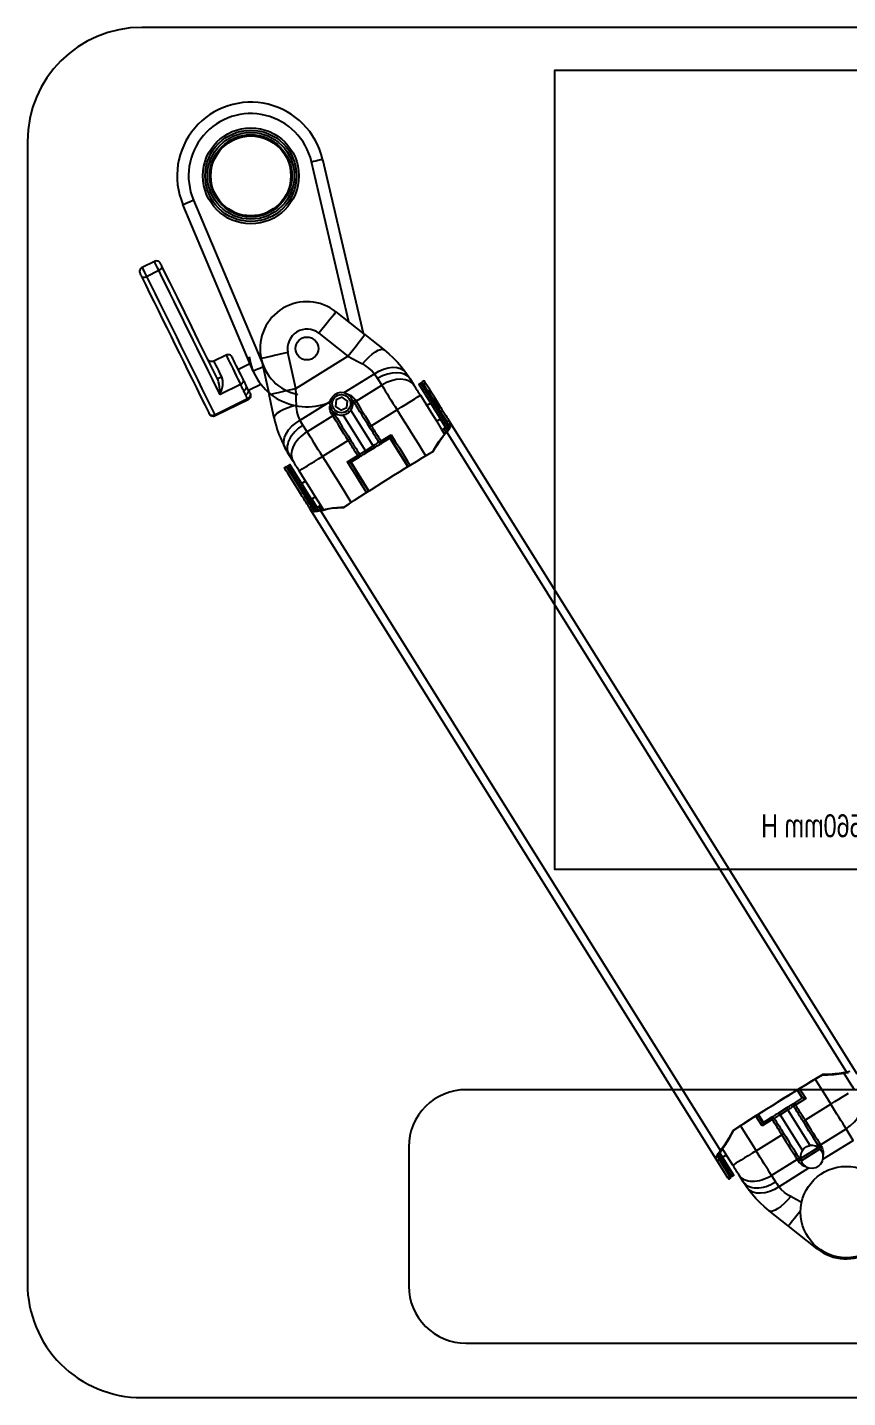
# Model space of a CAD drawing. Header units: feet. Extents: x 2748737 to 2755063, y -5469181 to -5449608.
# Drawn here: x 2753168 to 2753527, y -5457036 to -5456436 of the extents above; entities that cross this region are included whole.
import ezdxf

# ---------------------------------------------------------------- set-up
doc = ezdxf.new("R2010")
doc.units = ezdxf.units.FT
doc.header["$LTSCALE"] = 33
doc.header["$MEASUREMENT"] = 0
for name, color, linetype, lineweight in [('LENS-FURNITURE', 13, 'Continuous', 9), ('LENS_PARTITION', 21, 'Continuous', 25), ('LN-ELEVATION-1', 81, 'Continuous', 25)]:
    doc.layers.add(name, color=color, linetype=linetype, lineweight=lineweight)
doc.layers.add('PDF_Geometry', color=7, linetype='Continuous')
doc.styles.get("Standard").update_dxf_attribs({"font": 'GILC____.TTF'})

# ---------------------------------------------------------------- blocks, each defined once
blk = doc.blocks.new('MINGSING')
at = {"layer": 'LENS_PARTITION', "color": 1}
blk.add_lwpolyline([(0, 225.050557859242), (255, 225.050557859242), (255, 575.0505578592417), (0, 575.0505578592417)], close=True, dxfattribs=at)
at = {"insert": (7.55703631043434, 290.8781383554451), "char_height": 25, "width": 317.4808165720382, "attachment_point": 1}
blk.add_mtext('CM2200\\P{\\H0.4x;305mm W x 350mm D x 560mm H}', dxfattribs=at)
blk = doc.blocks.new('PHOROPTER')
at = {"layer": 'LN-ELEVATION-1', "lineweight": 25}
for points in [[(184.6668576980482, 302.1854373873211), (168.3315093188139, 372.3329507703894), (169.2810119226633, 372.5572213367559), (170.1917560395377, 372.7644735802897), (171.0358457503898, 372.9655759562738), (171.7708993976994, 373.1342135746964), (172.3783243213838, 373.2776340269484), (172.8258148815075, 373.3816523249262), (173.1069182640931, 373.4434351432136), (173.1965750899689, 373.4673907435499), (190.9693369258548, 297.1944222450257)], [(139.5875492591003, 270.1799941938371), (139.208901828184, 270.9999212841503), (138.6778175318905, 272.0241202204488), (138.5097608712094, 272.3600290957838), (138.3476896649517, 272.6996735255234), (138.1758976163401, 273.041567413602), (138.0041036582843, 273.383464566432), (137.8382971780665, 273.7290940578096), (137.6665051279415, 274.0709879412316), (137.5006966357177, 274.4166206377558), (137.3251694022037, 274.7644996535964), (128.3551633338502, 270.347304567229), (128.357413510239, 270.3570251730271), (128.3452371399908, 271.1894309874624), (128.2765216016269, 272.4855621587485), (128.1188749991415, 273.8842092980631), (127.9377923819993, 274.8939713784494), (127.6737190358399, 275.9434266774915), (127.4475516842503, 276.6256435238755), (127.1510845544107, 277.3138927160762), (124.558576824289, 282.5739514851012), (121.8256444393482, 288.1123179239221), (118.9620122656051, 293.9267361424863), (115.9706483005138, 299.9857978802174), (112.8672610811481, 306.2909861258231), (109.6450997452775, 312.8131388784386), (106.3273432019923, 319.5417688558809), (102.9154765679559, 326.4611703795381), (102.7885120595165, 326.7312370943837), (102.644354124699, 327.0155266146176), (102.5114021401678, 327.2818610165268), (102.4045990733721, 327.5062966477126), (102.3231819300272, 327.663404116407), (102.2865901409241, 327.7486874940805), (102.2828548548568, 327.7546725659631), (102.0773980694648, 328.083876977209), (101.8061028156953, 328.3719870895148), (101.4898936298268, 328.5988013064489), (101.1325078694208, 328.7583314245567), (100.7496517820109, 328.8520634328015), (100.358514800464, 328.8657809514552), (99.96882166134311, 328.7972280238755), (99.60451446336813, 328.6613469170406), (94.22325863994776, 326.0098315360957), (93.88807056148651, 325.8006403422915), (93.60594367401794, 325.5330813201144), (93.37314460033669, 325.2131362748333), (93.21361340771543, 324.85575069068), (93.12586499159804, 324.4766302369535), (93.1121516536514, 324.0854923618026), (93.17471956383088, 323.6920641050673), (93.31658405720371, 323.3314924095757), (93.31433387383007, 323.3217718065716), (93.35317576388479, 323.2462089615874), (93.43459299721873, 323.0891015618108), (93.5413959789148, 322.8646658533254), (93.67808332658024, 322.5923464782537), (93.81251841600168, 322.3103096229024), (93.94920576715958, 322.0379902361892), (94.06055246005415, 321.8995573655702), (94.23400241803029, 321.8082039370202), (94.46730726622627, 321.7542060054839), (94.75074646438587, 321.7398132155649), (95.06712846123264, 321.7792451228015), (95.41793646235602, 321.856799329631), (95.77401000857937, 321.9792210888118), (96.13309691604807, 322.1367929899134), (101.514352647966, 324.7883082982153), (101.8547631213732, 324.9758055466227), (102.1705076907819, 325.1894990201108), (102.4436337452207, 325.4181755562313), (102.6659056323406, 325.6483790217899), (102.8313359043386, 325.8763770745137), (102.9279534761153, 326.0946986009367), (102.9632329743181, 326.2913670237176), (102.9154765679559, 326.4611703795381)], [(191.7061013074416, 296.6109689637087), (179.0605975321086, 306.6251076138578), (178.9445795845531, 306.4778498611413), (178.6107469459821, 306.053268361371), (178.0613518322643, 305.3610805016942), (177.3165988917753, 304.4222167832777), (176.3966929578746, 303.2576077315025), (175.3383140842488, 301.9150897790678), (174.1601839944778, 300.4312959350646), (172.9064474201585, 298.8421021834946), (171.6122973742022, 297.2110538012348), (184.2637886292359, 287.2006474719384), (185.5542013848026, 288.8376841302961), (186.8116732406488, 290.4208928202279), (187.9860700586869, 291.9106685160659), (189.044448922883, 293.253186463844), (189.9680901535612, 294.4118104516529), (190.7128430751908, 295.3506741835736), (191.2585029099427, 296.048847112339), (191.5960708330676, 296.4674435369671), (191.7061013074416, 296.6109689637087), (194.5421334447164, 294.3722057570703), (197.3415286513336, 292.1521676271222), (200.0781418953847, 289.9927468649112)], [(152.014563594741, 259.9962220811285), (151.2711223321093, 263.3995833653025), (150.5127832573198, 266.8934465558268), (149.7417491313826, 270.4209769754671), (149.9190227779618, 270.4567583356984), (150.4493526047154, 270.5798177090473), (151.316271132353, 270.7632362744771), (152.4868787849846, 271.0197508973069), (153.9275107180292, 271.3366720485501), (155.6045061272161, 271.7013037684373), (157.4587730875064, 272.1017200010829), (159.427486682107, 272.5319767133334), (161.4650127577188, 272.971909835469), (158.0311941224208, 288.7350743836723), (155.997405241389, 288.2891529225744), (154.024956462119, 287.8648813390173), (152.1744226935843, 287.458483191207), (150.4974272838153, 287.0938514694572), (149.0530600482889, 286.7829153886996), (147.8764669375086, 286.5226652217097), (147.019269169803, 286.3369971285574), (146.4852040557016, 286.2199228229001), (146.3079325079743, 286.1841383189894), (149.7417491313826, 270.4209769754671)], [(190.6350544628512, 283.7749504540115), (192.0735352527408, 285.387955435086), (193.5246205140429, 286.8341764127836), (194.947898956394, 288.0717556807212), (196.2969734340731, 289.0550997424871), (197.5202228037233, 289.7603125306778), (198.5854692246357, 290.1589955552481), (199.4433436718827, 290.2369700702839), (200.0781418953847, 289.9927468649112), (202.136702974356, 288.2667907238938), (204.0830246563128, 286.45415332634), (205.0142879060295, 285.5216840817593), (205.9133715221251, 284.5608196877874), (206.7847797782451, 283.5909948837943), (207.6128025527869, 282.6107301297597), (208.6560028678796, 281.299011444673), (209.6326406892913, 279.9873368130065)], [(130.9757220172614, 287.6434599426575), (130.9869298690755, 287.6255015381612), (131.1288375322765, 287.3314913283102), (131.4350666677637, 286.7075573843904), (131.8891909434751, 285.7933455673046), (132.4650574011321, 284.6307610562071), (133.1365231126838, 283.2616928848438), (133.8744607748522, 281.7594639598392), (134.6460201468144, 280.2033630446531), (135.4078586461546, 278.6495116124861), (136.1331073630426, 277.1809403388761), (136.7866577912646, 275.8672302826308), (137.3251694022037, 274.7644996535964), (137.6640927680128, 274.9677057792433), (137.961160804989, 275.211324530188), (138.2066528406285, 275.4976054946892), (138.3900828559708, 275.8033717912622), (138.5114507503167, 276.1286233630963), (138.5565355057188, 276.4561685887165), (138.5268240035802, 276.7702984767966), (138.4237994734721, 277.0553106097505), (137.9554991374316, 278.0188889778219), (137.3796306500735, 279.1814767108299), (136.7410214619303, 280.4712465661578), (136.0785153633041, 281.8126324308105), (135.4309505104611, 283.1300780880265), (134.8386537744954, 284.3323149709032), (134.3404692412878, 285.3437771569006), (133.9602934351715, 286.112848374527), (133.7317462512583, 286.5856599812397), (133.654062406189, 286.7367855845951), (133.4486076125467, 287.0659868004732), (133.1773102614387, 287.3541000606492), (132.8611030773318, 287.5809110663831), (132.4999800339865, 287.7464294591919), (132.1208593366027, 287.8341764598154), (131.7297243505309, 287.8478907719255), (131.346016683412, 287.7830733829179), (130.9757220172614, 287.6434599426575), (125.594466187671, 284.9919445659033), (125.2301568921248, 284.8560666074045), (124.8404658574436, 284.7875105291605), (124.4493288619269, 284.8012280534021), (124.0664727947733, 284.8949600518681), (123.7090870418178, 285.0544901690446), (123.392877835111, 285.2813043938949), (123.1215805873798, 285.5694177164696), (122.9161258056119, 285.8986189221032)], [(125.594466187671, 284.9919445659033), (125.6295707641693, 284.9223700198345), (125.7976295347616, 284.5864579877816), (126.0926508122647, 283.9804824530147), (126.5116683994711, 283.1358483335935), (127.0262832808366, 282.0847338554449), (127.6297858711623, 280.8645417690276), (128.2922918803815, 279.5231558368541), (128.9899045868369, 278.1121921874583)], [(141.699526334909, 283.9733778447844), (136.3279892736173, 281.3196161356755)], [(192.427976933337, 227.490909430664), (191.281163801701, 229.3284537051804), (189.4918313115195, 232.1955099082552), (187.695032261341, 235.0745298131369), (185.8944939084176, 237.9595412188209), (184.09022027257, 240.8505376824178), (188.5434334317979, 243.6297922316007), (188.0241905398725, 244.461777664721), (187.5012063402973, 245.2997578005307), (186.9819674411847, 246.1317368256859), (186.458989254228, 246.9697073274292), (185.9360150854627, 247.807671403978), (185.4130288777232, 248.6456547551788), (184.8937899823359, 249.477633768227), (184.370811808767, 250.3156042634509), (173.1300397629675, 243.3002277738415), (172.2185637238726, 244.7606902872212), (171.3145602605363, 246.2091794512235), (170.4254959393584, 247.6337315612473), (169.5551120703167, 249.0283518973738), (168.7108751865161, 250.3810767731629), (167.9002599044761, 251.6799296042882), (167.1269994855683, 252.9189285538159), (166.3985665161454, 254.0861002593301), (164.5905555930512, 256.9830850078724), (164.157995470945, 257.7028305917047), (163.7411415718088, 258.4240621831268), (163.3362587224983, 259.1527648996562), (163.0405155152839, 259.7998756566085), (162.676895618817, 260.7289855671115), (162.3619249647308, 261.7134062806144), (162.1127947632048, 262.7389181009494), (161.921269368875, 263.7920648674481), (161.8074690661451, 264.7606508103199), (161.7430379435245, 265.7434155498631), (161.6555701871693, 268.1090335794725), (161.5599099207029, 270.5277569727041), (161.4650127577188, 272.971909835469), (184.2637886292359, 287.2006474719384), (186.4176983394718, 286.0415262845345), (188.5544146379979, 284.8966278987937), (190.6350544628512, 283.7749504540115), (191.4992925996484, 283.2830297513865), (193.3188205636397, 282.0067084175533), (194.8167028831376, 280.6460843482055), (195.8554892454122, 279.4480474987067), (197.8149552335089, 280.612733783666), (199.8482834883325, 281.4991565197706), (201.882158774446, 282.0782010424882), (203.8432720538986, 282.3207432008349), (205.6590753585624, 282.2230915040709), (207.2689917712996, 281.7890256317332), (208.6109612690343, 281.0380277126096), (209.6326406892913, 279.9873368130065), (210.2655216979619, 279.0932038957253), (210.878195930185, 278.1781436293386), (211.4729137418617, 277.2518767570145), (213.2809246788093, 274.35489200335), (213.5722970607749, 273.8880246044137), (213.8823498841666, 273.3912254474126), (214.2036065729626, 272.8764742882922), (214.5398063964967, 272.3377796667628), (214.8872140993189, 271.7811266076751), (215.2458276531252, 271.206518357154), (215.604441206, 270.6319101047702), (215.9705253329885, 270.0453317142092)], [(138.6778175318905, 272.0241202204488), (139.0107554338465, 272.2235908084549), (139.3138090260618, 272.4709451696835), (139.5533155052981, 272.7534905201756), (139.7389957115811, 273.0689774188213), (139.8566283128748, 273.400214065332), (139.9017130537249, 273.7277592937462), (139.8682642763306, 274.0478774565272), (139.7637567398196, 274.3485921123065), (139.5994332527334, 274.6785190873779), (139.4313765850675, 275.0144279650413), (139.2693054027913, 275.354072373826), (139.1012486225518, 275.6899812067859), (138.929456667538, 276.0318751521408), (138.767385480256, 276.3715195693076), (138.5955915164959, 276.7134167286567), (138.4237994734721, 277.0553106097505)], [(161.7430379435245, 265.7434155498631), (159.6680292587552, 265.1636484102346), (157.7253351087274, 264.4918084591627), (155.9882686609926, 263.7570134843699), (154.5121863285603, 262.9771745009348), (153.34123507599, 262.1881644087844), (152.5210484799754, 261.4101468925364), (152.0680980489414, 260.6700343550183), (152.014563594741, 259.9962220811285), (152.3457032079168, 258.5727829425596), (152.9806528744811, 256.2494366583414), (153.3792045571899, 254.9845060692169), (153.8076857844426, 253.7382500856184), (154.2608720776916, 252.5323657947593), (154.7327800541243, 251.3631145106629), (155.7342419505876, 249.1188116301783), (156.7986175472906, 247.0135728917085), (156.3036623327352, 248.3929928527214), (156.2186481836543, 249.9284578035585), (156.536063282896, 251.5653731119819), (157.246141628857, 253.239429930225), (158.3316487258125, 254.8982864390128), (159.7454223635432, 256.4709228621796), (161.4290906458918, 257.9042811901309), (163.3362587224983, 259.1527648996562), (176.5342898413364, 267.3896686271764), (176.8834958093066, 268.4559253160842), (177.6149202460947, 269.6027114163153), (178.6288930373555, 270.5099873528816), (179.8490838954749, 271.1134916949086), (181.1916995517966, 271.3609200567007), (182.5467921231466, 271.2418766370975), (182.6574580314627, 271.2111437092535), (195.8554892454122, 279.4480474987067), (196.3381835897744, 278.7679070145823), (196.8029214557318, 278.0765598337166), (197.2534381697478, 277.3680209931917), (199.0614491022716, 274.4710362488404)], [(224.7616029493802, 264.927848003339), (223.3981291853415, 267.1125486744568), (222.1168297335098, 269.1655810601078), (220.9550674556813, 271.0270784352906), (219.9277915233106, 272.6730876802467), (219.0686135037395, 274.0497528207488), (218.3924785611743, 275.1331271533854), (217.9143278146221, 275.8992704288103), (217.6453671541822, 276.3302274122834), (217.5855985537928, 276.4259949247353), (216.7356573118886, 275.8955457950942), (216.7954259045946, 275.7997782831079), (217.0643865707388, 275.3688212935813), (217.5425373117032, 274.6026780246757), (218.2186722611368, 273.5193036892451), (219.0778502808243, 272.1426385478117), (220.1051262117981, 270.496629299596), (221.2668884896266, 268.6351319248788), (222.5481879497238, 266.5820995396934), (223.9116617131803, 264.3973988671787), (224.7616029493802, 264.927848003339), (225.3966477483337, 263.9103126171976), (226.0018042431038, 262.9406674089842), (226.5658785921114, 262.03684832016), (227.0813882046204, 261.2108447398059), (227.5371232200705, 260.48061830597), (227.9293563601386, 259.8521412280388), (228.2506150451081, 259.3373868651688), (228.4934287054057, 258.9483253457583), (229.169565674878, 257.8649477846921), (228.3196244252904, 257.3344986555166), (228.5195915040385, 256.6276317816228), (228.3477496743726, 255.7302731643431), (227.8250565984345, 254.6887987810187), (226.9724762131518, 253.5495751635171), (227.5081932299363, 253.9171995576471), (228.4902064666676, 255.1288816151209), (229.1124048298516, 256.2241366277449), (229.3418594757386, 257.1491173552349), (229.169565674878, 257.8649477846921), (406.9634161952708, -27.01500809239224)], [(141.4353268705599, 270.9506145897321), (141.4741668463975, 270.8750550183467), (141.4980656766856, 270.8234357298352), (141.5130088209698, 270.7994922492653), (141.5167441038938, 270.7935071908869), (141.6563583364768, 270.4232148136944), (141.7151909453387, 270.0357716307044), (141.701477614959, 269.6446337546222), (141.6137291938357, 269.2655133088119), (141.4541980133217, 268.9081277139485), (141.2213989243901, 268.5881826705299), (140.9392720400647, 268.3206236567348), (140.6040839584602, 268.1114324540831), (126.2565573539177, 261.036736919079), (125.8862625750771, 260.8971234341152), (125.502555010753, 260.8323061051779), (125.1114200281736, 260.8460204061121), (124.7285639497277, 260.9397524171509), (124.3711781906022, 261.0992825380527), (124.0549690007756, 261.3260967447422), (123.7836717410537, 261.6142100780271), (123.5744816782244, 261.9493963471614), (123.5617887104454, 261.9830604335293), (123.5378898681665, 262.0346797327511), (123.5027852936473, 262.104254284408), (123.6806059660448, 261.8326574368402), (123.9145464472531, 261.6044012769125), (124.2068568090035, 261.429206344299), (124.5403437341156, 261.321295522619), (124.9030362784688, 261.2731977356598), (125.2792301248119, 261.2834236999042), (125.6577153938415, 261.3699350473471), (126.0182892930752, 261.5117980181239), (140.3718013922043, 268.5902290674858), (140.2739559958281, 268.7869856958278), (140.1761106113263, 268.9837423139252), (140.0782652118067, 269.1804989338852), (139.9804178382328, 269.3772587543354), (139.8825724335911, 269.5740153822117), (139.7869773275743, 269.7804926647805), (139.6891319508722, 269.9772492819466), (139.5875492591003, 270.1799941938371), (139.9204890671244, 270.3794615077786), (140.2198053738393, 270.6328041362576), (140.465297414601, 270.9190850933083), (140.6449920473678, 271.2308363956399), (140.7588894621294, 271.5680581657216), (140.8002389314642, 271.9015884627588), (140.7667901396344, 272.2217066283338), (140.6622805201041, 272.5224244291894), (140.5995418082748, 272.6496033491567), (140.5181226709683, 272.8067140281201), (140.4277478459116, 272.9915005122311), (140.320946785534, 273.2159329443239), (140.2029358467844, 273.4583269897848), (140.0662504928477, 273.7306431750767), (139.9206055354152, 274.0306416493841), (139.7637567398196, 274.3485921123065)], [(140.6622805201041, 272.5224244291894), (140.7601258906361, 272.3256678162143), (140.8579732913349, 272.128907983657), (140.9558186790964, 271.9321513739414), (141.0536640665086, 271.7353947432712), (141.1455239834322, 271.5349025987089), (141.2433693771308, 271.338145963382), (141.3412167722417, 271.1413861364126), (141.4353268705599, 270.9506145897321), (141.5435717964137, 270.643911708612), (141.5807537634682, 270.317811625544), (141.5431416891806, 269.9782931189984), (141.4255089984799, 269.6470564049668), (141.2435640668554, 269.325584447477), (141.0077928862591, 269.0370540162549), (140.7084745840692, 268.7837145938538), (140.3718013922043, 268.5902290674858), (140.4823397456493, 268.3598083662801), (140.5600216952443, 268.2086860234849), (140.6025988537876, 268.1271381238476), (140.6040839584602, 268.1114324540831)], [(140.7451847545162, 272.349608081393), (146.1264405708352, 275.001123465132), (146.1107342512405, 274.9996373918839)], [(181.0458404509409, 271.3281075707637), (181.2171266286459, 271.3601565952413), (182.6574580314627, 271.2111437092535), (183.1831166002956, 271.0485124732368), (183.6855550257314, 270.8298037298955), (184.1647713865677, 270.5550207775086), (184.9072654132324, 270.3114760480821), (185.624243935832, 269.9355749394745), (186.2925320989743, 269.4377982756123), (186.8852156892244, 268.8346184235998), (187.3910869391693, 268.1439938638359), (187.8206769442477, 267.4556596940383), (199.0614491022716, 274.4710362488404), (199.789882069017, 273.3038645363413), (200.5631424892054, 272.0648655896075), (201.3737577720604, 270.7660127608106), (202.2179946417746, 269.4132878906093), (203.0883785235055, 268.0186675451696), (203.9774428397941, 266.5941154435277), (204.8814463024319, 265.1456262771972), (205.7929223476967, 263.6851637591608), (207.558645284531, 264.7871531262063), (209.2764842732868, 265.8592580682598), (210.8805987470841, 266.860387430992), (212.335075584735, 267.7681278092787), (213.5882956530259, 268.5585799058899), (214.6058309283398, 269.1936246491969), (215.3540186931205, 269.6605693348683), (215.8149022382277, 269.9482071842067), (215.9705253329885, 270.0453317142092), (218.3052517453034, 266.3043881780468), (220.6362328400428, 262.5694457706995), (222.9634886713757, 258.8404723745771), (225.283273934183, 255.1234691110439), (226.5944536837342, 253.0225593931973)], [(186.877345529414, 267.0748500931077), (186.6472268384241, 267.43024431495), (186.3931660641974, 267.77069626702), (186.1211487988766, 268.0999415321275), (186.0845571053505, 268.1852249735966), (186.0315391579934, 268.3101543565281), (185.9142934002739, 268.5779747548513), (185.7828284288116, 268.8286001984961), (185.1342410815705, 269.7212470555678), (184.1647713865677, 270.5550207775086)], [(228.3799705501006, 255.8252330799587), (216.1086646396725, 275.4876065389253), (215.2587234004459, 274.9571574158035), (227.8662291507062, 254.7560893148184)], [(177.2097485512786, 261.7898109252565), (176.8116163455706, 262.5476755294949), (176.530178862653, 263.3451043707319), (176.3766438742459, 264.1641389587894), (176.353983482375, 264.9733646879904), (176.46741626531, 265.7510941494256), (176.4311270310136, 266.3023083503358), (176.4554127010342, 266.8497460954823), (176.5342898413364, 267.3896686271764), (176.7718918252794, 268.1949857142754), (176.9163934735406, 268.4431917094626)], [(178.3958896328986, 261.7815654138103), (178.1837274419667, 262.1481663249433), (177.9895217744924, 262.5259738829918), (177.8132725078903, 262.9149880581536), (177.7392826926952, 262.9935638285242), (177.6294231105421, 263.116287809331), (177.423925075127, 263.378927454818), (176.9129179338051, 264.2243690909818), (176.46741626531, 265.7510941494256)], [(177.8132725078903, 262.9149880581536), (178.2303424538404, 262.5265641673468), (179.712097070209, 261.6715232832357), (181.0229544666654, 261.3834872529842), (182.1575194540492, 261.4179039001465), (191.9073206195898, 245.795749834273), (192.0119166520017, 245.6281550941057), (192.1090441196284, 245.4725272795185), (192.2024342961667, 245.3228877396323), (192.2808813341253, 245.197191673331), (192.3481164868281, 245.0894604600035), (192.3966832234582, 245.011641736608), (192.4265635185001, 244.9637643983588), (192.4377733784786, 244.9458027784713), (191.7793681591574, 244.534891450312), (191.1389195398951, 244.1351868663915), (190.5523403443221, 243.7691022339277), (190.0375871884462, 243.4478442962281), (189.6186021499161, 243.1863553295843), (189.3073560368793, 242.9921063464135), (189.1098344526545, 242.8688329374418), (189.0439938818163, 242.8277417724021), (189.2003781707317, 242.9502990576438), (189.3321063506009, 243.0990363894962), (189.4271916708967, 243.2665085070766), (189.4916375298344, 243.4564219811), (189.5149440785462, 243.6456225491129), (189.4993654096324, 243.8438243125566), (189.4501218963705, 244.0293365470134), (189.3634823543543, 244.2081379722804), (189.411366406508, 244.2380224610679), (189.5550184824096, 244.3276758422144), (189.794438551442, 244.4770981399342), (190.1116701282153, 244.6750826607458), (190.4947422605764, 244.9141583484597), (190.9376693914237, 245.1905895876698), (191.4105239605123, 245.4856985774823), (191.9073206195898, 245.795749834273), (195.3011000128754, 247.9138107770122), (185.5512988522241, 263.5359648359008), (185.8440394151548, 264.026388572529), (186.0866888999298, 264.5437687127851), (186.2882913801876, 265.1935493084602), (186.4038879425788, 265.8478763154708), (186.4141704597568, 266.7109268014319), (186.2868277324886, 267.5546242683195), (186.1211487988766, 268.0999415321275)], [(187.3069355351908, 266.3865159247071), (186.877345529414, 267.0748500931077), (186.8317981662985, 267.1878093439154), (186.8161782337411, 267.3194463467226), (186.8342212474963, 267.4637761316262), (186.8933975666586, 267.6088284780271), (186.974265567871, 267.7591023775749), (187.0940188070816, 267.9003750518896), (187.2309634768462, 268.0274281264283), (187.3910869391693, 268.1439938638359)], [(220.4884992465668, 266.5774620049633), (218.7946023411641, 265.5202993322165)], [(227.6434874697879, 258.4178762114607), (227.4006737974996, 258.80693774065), (227.0794151176524, 259.3216920965351), (226.6871819775843, 259.9501691744663), (226.2314469627163, 260.6803956096992), (225.7159373545146, 261.5063991802744), (225.1518629956117, 262.410218284931), (224.546706506313, 263.3798634870909), (223.9116617131803, 264.3973988671787)], [(178.8254796330875, 261.093231251929), (178.3958896328986, 261.7815654138103), (178.3144292451034, 261.8721113251522), (178.2030414087057, 261.9439794798382), (178.0654613225779, 261.9911847426556), (177.9151449996569, 262.0054925545119), (177.738636532129, 261.9951375424862), (177.5651001682563, 261.9533679080196), (177.3848132739367, 261.8824364524335), (177.2097485512786, 261.7898109252565), (177.6393385626434, 261.1014767512679), (166.3985665161454, 254.0861002593301)], [(185.5512988522241, 263.5359648359008), (185.2376749094401, 263.1323074032553), (184.8896643248444, 262.7570957187563), (184.4998002877983, 262.4222933896817), (184.0777998796257, 262.1256574741565), (183.6259170708072, 261.8769020442851), (183.1538688268338, 261.6737841046415), (182.657923742925, 261.5222822544165), (182.1575194540492, 261.4179039001465)], [(218.3555986334395, 243.5559261203743), (217.3955598743924, 245.0942009272985), (215.0869844776171, 248.7932425676845), (212.7709445254004, 252.5042447047308), (210.4511632811336, 256.2212415449321), (208.1239134607895, 259.9502053014003), (205.7929223476967, 263.6851637591608), (194.5521501853654, 256.6697872146033), (195.0751283715071, 255.8318167105317), (195.5943672713183, 254.9998376877047), (196.1173534663685, 254.1618543448858), (196.6403276499186, 253.323890265543), (197.1633058277948, 252.4859197605401), (197.6825447156152, 251.6539407479577), (198.2055289165873, 250.8159606154077), (198.7247718078141, 249.9839751808904), (198.5571777841833, 249.8793795723468), (198.4015546766168, 249.7822550511919), (198.2481738406059, 249.6948640393093), (198.1187471059675, 249.622396029532), (198.0072727743827, 249.5611410532147), (197.9219885946077, 249.5245521138422), (197.8703693572024, 249.5006527518853), (197.8449382558756, 249.5014226431958), (197.3294386721973, 250.3274101591669), (196.810195766302, 251.1593955974094), (196.2909548698517, 251.9913778235205), (195.7754432529036, 252.8173846076243), (195.2562043537909, 253.6493636327796), (194.736961462564, 254.4813490672968), (194.2214518416731, 255.3073526467197), (193.7022089597594, 256.1393380635418)], [(223.0307278343535, 258.7327347365208), (224.7246247460426, 259.7898974050768)], [(224.6109002234007, 259.7189218262211), (226.9642990550783, 255.9480593767948), (226.9044440628786, 255.9107038215734), (226.8363613396941, 255.85987920966), (226.7525643599511, 255.8075814475305), (226.660527539818, 255.7418338241987), (226.5647595264308, 255.6820649178699), (226.4570204823103, 255.6148248733953), (226.3492815358623, 255.5475848973729), (226.241542486503, 255.4803448608145), (225.3916012496047, 254.9498957232572)], [(228.3196244252904, 257.3344986555166), (227.6434874697879, 258.4178762114607), (228.4934287054057, 258.9483253457583)], [(403.9605384511232, -26.02808914938942), (402.3733827665273, -26.2701484891586), (401.8413829979545, -26.64372905110941)], [(203.1779850794992, 252.7632297952659), (204.9822587140661, 249.8722333274782), (206.782797074673, 246.9872219213284), (208.5795961235708, 244.1082020127215), (210.3689286144509, 241.2411458110437), (211.5157417333976, 239.4036015463062)], [(221.4103722818254, 245.3376514306292), (222.2565044586372, 246.9136439408176), (224.0780167436751, 249.8718604720198), (226.9724762131518, 253.5495751635171)], [(227.2464026969683, 253.8702524402179), (226.241542486503, 255.4803448608145)], [(162.9546869357873, 236.9497804394923), (162.5923380905588, 237.5303737679496), (162.2299892558076, 238.1109670824371), (161.8713757028163, 238.6855753348209), (161.5239680043014, 239.2422283836641), (161.1877681713376, 239.7809230233542), (160.8627761953103, 240.3016592501663), (160.552723378205, 240.7984584034421), (160.261350982968, 241.2653258088976), (158.4533400585933, 244.1623105541803), (157.876578755473, 245.0997840962373), (157.3237595180108, 246.052199925296), (156.7986175472906, 247.0135728917085)], [(185.2207530462474, 250.8460534033365), (185.7399959451577, 250.014067967888), (186.2555055597622, 249.1880643926561), (186.7747484522697, 248.3560789613985), (187.2939873456779, 247.5240999427624), (187.8094989697274, 246.6980931558646), (188.328739876888, 245.8661109157838), (188.8479827586852, 245.0341254980303), (189.3634823543543, 244.2081379722804), (189.3530004365893, 244.1849547349848), (189.3088517646829, 244.1490852544084), (189.2385128495807, 244.0885496642441), (189.1404945508402, 244.0190600953065), (189.0125448042818, 243.930899202358), (188.8726360434956, 243.8352479008027), (188.7110275748709, 243.7343879030086), (188.5434334317979, 243.6297922316007), (188.6442861699324, 243.4681954043917), (188.7376823593222, 243.3185462295078), (188.8235959490121, 243.1808864609338), (188.8983076947333, 243.0611754711717), (188.9618115633784, 242.9594229036011), (189.0066350039851, 242.887602087576), (189.0327840170648, 242.8457034002058), (189.0439938818163, 242.8277417724021), (185.4407219600689, 240.5789363631047), (185.3741614853788, 240.5789772090502), (185.2260954609664, 240.603005675599), (184.9187555326207, 240.669021023903), (184.4110122351267, 240.7762941564433), (184.0999370208301, 240.8482945761643), (184.09022027257, 240.8505376824178)], [(195.8315527848026, 247.0638637146913), (192.4377733784786, 244.9458027784713)], [(202.6191116692789, 251.2999856499955), (210.4525765904982, 238.7483865101822)], [(210.6680546789721, 238.8828665986657), (209.7715197879879, 240.3193888361566), (208.0456931800873, 243.0846892506815), (206.3123899840575, 245.8619694323279), (204.5753555062983, 248.6452282662503), (202.8345897577529, 251.4344657389447)], [(205.0023968031455, 247.4812362343073), (205.2178748902224, 247.6157163190655)], [(173.5487309746968, 219.9748918861151), (172.2674315164621, 222.0279242764227), (169.9476502760371, 225.7449211054482), (167.6204024586186, 229.4738816544414), (165.2894113406364, 233.2088401201181), (162.9546869357873, 236.9497804394923), (163.1043244769389, 237.0431693620048), (163.5652081043518, 237.330807281658), (164.3133957747195, 237.7977519077249), (165.3369166151678, 238.4365322459489), (166.587886407302, 239.217263662722), (168.0423633546161, 240.125004099682), (169.6524632929649, 241.1298690014519), (171.3643167082046, 242.1982383481227), (173.1300397629675, 243.3002277738415), (175.4610308702394, 239.5652693216689), (177.7882806837151, 235.836305567529), (180.1080619467247, 232.1193087142892), (182.4241018991743, 228.4083065767772), (184.7326772901288, 224.7092649433762), (185.6927160492923, 223.170990136452)], [(185.4407219600689, 240.5789363631047), (187.1814877211873, 237.7896988815628), (188.9185221991793, 235.006440048106), (190.6518253895047, 232.2291598715819), (192.3776519972889, 229.4638594579883), (193.2741868826852, 228.027337226551)], [(193.4836794089351, 228.158081707079), (185.6502144869009, 240.7096808454953)], [(207.5787482998858, 243.8328773118556), (207.3632702009345, 243.6983972373418)], [(347.8042740349483, -60.36833998793735), (347.0017334748118, -61.60106874676421), (346.5500249738397, -62.75628183828668), (346.4588682400354, -63.76959670428187), (346.7313129975519, -64.6059207986109), (345.8813717633312, -65.13636992964894), (168.0875212373503, 219.7435859530233), (168.9374624652846, 220.2740350887179), (169.4905741327966, 219.7875660844147), (170.36619513834, 219.5439300085418), (171.5314135032531, 219.5558827579953), (172.9353672509605, 219.8249642280862), (172.3637664475536, 219.501510522794), (170.8438399989681, 219.1517296689562), (169.5865908132691, 219.0740196681582), (168.6548581302922, 219.2743022670038), (168.0875212373503, 219.7435859530233), (167.4113842805673, 220.826963505242), (167.168570613052, 221.2160250279121), (166.8473119220289, 221.7307793954387), (166.4550787874323, 222.3592564673163), (165.9993437804805, 223.0894829016179), (165.4838341594732, 223.9154864810407), (164.9197598055762, 224.819305577781), (164.3146033162775, 225.7889507799409), (163.6795585175568, 226.8064861656167), (162.3160847465333, 228.991186839994), (161.034785299591, 231.0442192177288), (159.8730230237415, 232.9057165975683), (158.8457470857829, 234.5517258490436), (157.9865690716833, 235.9283909834921), (157.310434122366, 237.0117653189227), (156.8322833808197, 237.7779085864313), (156.563322715956, 238.2088655796833), (156.503554121271, 238.3046330860816), (157.3534953568887, 238.8350822203793), (157.4132639508752, 238.7393147121184), (157.6822246107331, 238.3083577272482), (158.1603753509989, 237.5422144560143), (158.8365103060205, 236.4588401145302), (159.6956883251259, 235.0821749721654), (160.7229642587772, 233.4361657304689), (161.8847265226359, 231.5746683613397), (163.1660259820346, 229.5216359742917), (164.5294997517776, 227.3369352971204), (163.6795585175568, 226.8064861656167)], [(171.4528760685643, 219.5484621743672), (158.8453703233099, 239.7495302674361), (157.9954290738387, 239.2190811382607), (170.2667349848488, 219.556707680691)], [(187.8240070939355, 236.7601869469508), (188.033499620069, 236.8909314279445)], [(165.7750286459049, 232.4307331396267), (164.0751461600011, 231.3698348738253)], [(190.3943730418395, 233.1080924100243), (190.1848805155896, 232.9773479290306)], [(164.5294997517776, 227.3369352971204), (165.1645445442118, 226.3193999151699), (165.7697010455013, 225.3497547027655), (166.333775388106, 224.445935618598), (166.8492849957256, 223.6199320456945), (167.3050200217694, 222.8897055978887), (167.697253162536, 222.2612285218202), (168.018511847389, 221.7464741584845), (168.2613255027971, 221.3574126474559)], [(168.3112716632022, 224.5822702622973), (170.011154156673, 225.6431685271673)], [(172.3720275600499, 221.8603295241484), (171.5220863288559, 221.329880379606), (171.4083618026052, 221.2589048123918), (171.3006227584846, 221.1916647683829), (171.1988691856677, 221.1281602606177), (171.0971157008606, 221.0646558175795), (171.0036018847313, 221.0146010979079), (170.9198049119732, 220.9623033334501), (170.8382500058796, 220.9197389585897), (170.7783950097218, 220.8823833926581), (168.4249961844471, 224.6532458378933)], [(167.4113842805673, 220.826963505242), (168.2613255027971, 221.3574126474559), (168.9374624652846, 220.2740350887179)], [(172.5269465273304, 219.7197879697196), (171.5220863288559, 221.329880379606)], [(172.9353672509605, 219.8249642280862), (174.4433660109353, 220.2338355700486), (177.6858353384596, 220.8352889646776), (182.7500170476559, 221.2096870872192)], [(388.7343603906047, -29.44279676442966), (390.8860577591986, -32.89047197578475), (393.2133135911137, -36.6194453695789), (395.5443006994029, -40.35439740912988), (397.3100236417085, -39.25240804860369), (399.0278626247599, -38.18030310003086), (400.6319771042616, -37.17917374381797), (402.0864539356262, -36.27143336087466), (403.3434092975512, -35.48696633661166)], [(401.2130862433986, -26.76972921798006), (403.390914585354, -30.25927421776578), (405.7256389832181, -34.00021453434602)], [(356.0714778001711, -49.82773274369538), (358.2231751750513, -53.27540795970708), (360.5504310063843, -57.00438135536385), (362.8814181137423, -60.73933339631185), (374.1221901658282, -53.72395691135896), (375.0336501696438, -55.18439373001456), (375.937673661072, -56.63291499717161), (376.826733977563, -58.0574606875889), (377.697095804062, -59.45204570190981), (378.5413507143094, -60.8047994696535), (379.3519479754905, -62.1036234148778), (380.1252123985032, -63.34262878494337), (380.8536453679262, -64.50980049045758), (381.2832534190093, -65.1981635633856), (381.7891066235315, -65.88875921815635), (382.3818043541687, -66.49196148244664), (383.0500965138491, -66.98974456591532), (383.7670709345549, -67.36563932290301), (384.5155465103744, -67.60544202616438), (384.9947628907685, -67.8802249901928), (385.4971872767492, -68.09891124395654), (386.0168783107365, -68.26530697802082), (387.4572098079661, -68.41431980440393), (388.9875630096359, -68.10789795452729), (390.279630962672, -67.39301832253113), (391.2487804154225, -66.41392151126638), (391.902426482091, -65.24912009155378), (392.1400465190236, -64.44383191084489), (392.2248911760107, -63.90014486620202), (392.249190881761, -63.35272959899157), (392.2129016391991, -62.80151539901272), (392.3203528723972, -62.02752796513959), (392.29769658242, -61.21830858802422), (392.1441575829232, -60.39926757663488), (391.8627059666032, -59.60181632591409), (391.4645917937451, -58.84398061782121), (391.0349837551184, -58.15561755327507), (390.8599231432019, -58.24824942974373), (390.6856336292404, -58.31546467216686), (390.5060957649548, -58.36094415327536), (390.3355708596355, -58.367560362909), (390.1792690841539, -58.35698810080065), (390.0416909122432, -58.30978611158207), (389.9303110862675, -58.23793079238384), (389.8488526897563, -58.14738809829577), (389.1577565571351, -57.04004138195887), (388.4218590158562, -55.86090915836393), (387.6523278821551, -54.62788565689697), (386.8491971971526, -53.34102543303743), (386.0236347647442, -52.01822270685807), (385.1756746201136, -50.65953202871606), (384.3202178590292, -49.28882948029786), (383.4535873042479, -47.90022310195491), (383.4715438288695, -47.88901643129063), (383.5194277635601, -47.85913199977949), (383.5972393614065, -47.81056970730424), (383.7049784189148, -47.74332966981456), (383.8306738753163, -47.66488302033393), (383.9803114099486, -47.57149409363045), (384.1359345055244, -47.47436956176534), (384.3035285425431, -47.36977396020665), (385.2149885561376, -48.83021079469472), (386.1190120476822, -50.27873206185176), (387.0080723542778, -51.70327773690225), (387.8784341920691, -53.09786276286467), (388.7226891022001, -54.45061653060839), (389.5332863522053, -55.74944046372547), (390.3065507752181, -56.98844583379105), (391.0349837551184, -58.15561755327507), (402.2757559063903, -51.14024099614471), (401.5473229263732, -49.97306927619502), (400.7740585026622, -48.7340639079921), (399.9634612539376, -47.43523997161537), (399.119206342526, -46.08248620759694), (398.2488445103227, -44.68790118722245), (397.3597842064046, -43.26335550518706), (396.4557607022872, -41.81483422918245), (395.5443006994029, -40.35439740912988), (384.3035285425431, -47.36977396020665), (383.780524312664, -46.53176172683013), (383.2575501333049, -45.69379763631149), (382.7383072267112, -44.86181219993157), (382.2153330642322, -44.02384812803939), (381.6923548647029, -43.18587761744857), (381.173111966491, -42.353892180603), (380.6501377963286, -41.51592810777946), (380.1308968998784, -40.6839458812028), (384.584110158874, -37.90469125797971), (384.5803768745682, -37.89870939776302), (384.2633261233859, -37.83046063920482), (383.7615543572756, -37.71942942915484), (383.4482388927427, -37.65716574015097), (383.3001728614618, -37.63313727127389), (383.239577905304, -37.62932871235534), (381.4988261797989, -34.84011370921507), (381.0430811493716, -34.10987121658401)], [(380.8276030491397, -34.24435129435733), (383.0240998119407, -37.76380879292265)], [(381.8907682051941, -33.58913626521827), (382.7798285103927, -35.01368194399403), (384.584110158874, -37.90469125797971)], [(390.8670412955398, -59.96540295472367), (390.4499614232045, -59.57696293806655), (388.9682168282161, -58.72193811787292), (387.657347400469, -58.43388281390071), (386.5168209042458, -58.4720735992305), (376.7670117252563, -42.84990668436511), (376.6624156916805, -42.68231194792313), (376.5652882191643, -42.52668412635101), (376.4718960394676, -42.37704137805849), (376.3934329703043, -42.25131962727753), (376.326201823802, -42.14359482889995), (376.2776390912768, -42.06578252650795), (376.2477688194776, -42.01792124658822), (376.2365409261838, -41.99993073241785), (376.9009316092415, -41.58528386661783), (377.5353948590637, -41.18931476026772), (378.1219739450898, -40.82323018601163), (378.6367271141207, -40.50197225529699), (379.0616977294267, -40.23674768395721), (379.3729438410665, -40.04249870451167), (379.5644798524736, -39.92296088999136), (379.6303204137657, -39.88186972914263), (379.4739542819152, -40.00445585558191), (379.3482014469628, -40.14944165432825), (379.2471266397333, -40.32064287597314), (379.1886623341416, -40.50681433407588), (379.1593863459129, -40.69977612188085), (379.1749669340497, -40.89798116637394), (379.224210446031, -41.08349340455606), (379.3108499683731, -41.2622948186472), (379.2629659163358, -41.29217930743471), (379.1193139569659, -41.38183263363314), (378.8858793543477, -41.52751938626169), (378.5686477812997, -41.72550391824914), (378.1795901801962, -41.96831513615324), (377.7426485137839, -42.24101083539426), (377.2638083694328, -42.53985542617738), (376.7670117252563, -42.84990668436511), (373.3732323252188, -44.96796762570737), (383.1230415067694, -60.59013453358786), (382.8325311807276, -61.07080549607053), (382.5936129665061, -61.59416427463293), (382.3882911344117, -62.2379855508916), (382.2764259481628, -62.89829114964232), (382.2601478470314, -63.76506118103861), (382.3934761516575, -64.60502304183319), (382.5591649981507, -65.15035642404109)], [(383.4535873042479, -47.90022310195491), (382.9343484228303, -47.06824409356339), (382.415105518332, -46.23625865206121), (381.8995958917367, -45.41025506658479), (381.3803530042351, -44.57826964324339), (380.8611101053248, -43.74628420732913), (380.3456024811893, -42.9202838311903), (379.826361592306, -42.08830160601062), (379.3108499683731, -41.2622948186472), (379.3213399285741, -41.23912443732843), (379.3654625342751, -41.20321320230139), (379.4358055737394, -41.14268398797139), (379.5398133290292, -41.06946529028935), (379.6617775092891, -40.98503999551756), (379.807679762278, -40.88566600671038), (379.963302869146, -40.78854148695245), (380.1308968998784, -40.6839458812028), (380.030036143522, -40.52233619662), (379.9366399516876, -40.37268702918663), (379.8507403974945, -40.23504973948003), (379.776014618139, -40.11531626572831), (379.7125167545455, -40.01357333129272), (379.6676873026008, -39.94174287794158), (379.6415483176533, -39.89986025728285), (379.6303204137657, -39.88186972914263), (383.239577905304, -37.62932871235534)], [(374.972131397255, -53.19350776681678), (374.9541748942867, -53.20471444306895), (374.9062909456262, -53.23459886992349), (374.8284794359062, -53.28316109767182), (374.7267258637876, -53.34666560404002), (374.5950448345684, -53.42884784750641), (374.4513927705412, -53.51850123936309), (374.2897842957463, -53.61936123343184), (374.1221901658282, -53.72395691135896), (373.5991859246569, -52.88594466540961), (373.0762117496051, -52.04798058466986), (372.5569688444084, -51.21599514456466), (372.0339946756431, -50.37803106894717), (371.5110164956714, -49.54006056953222), (370.9917735841882, -48.70807512523606), (370.4687994153064, -47.87011104868724), (369.9495585125696, -47.03812881791963), (370.1171526662365, -46.93353316094724), (370.2787611291569, -46.83267315709962), (370.4261484798335, -46.74900483479722), (370.5615607803047, -46.67280122870578), (370.6670456356659, -46.61527537042275), (370.7523257056309, -46.57868005847556), (370.8039709953882, -46.55482244538143), (370.8293940725562, -46.55557949608192), (371.3449056888058, -47.38158628204836), (371.8641465853725, -48.21356850815937), (372.3833894848649, -49.04555394221097), (372.8988970908395, -49.87155430344865), (373.4181399959198, -50.70353974355384), (373.9373808860837, -51.53552196547389), (374.4528925087361, -52.36152875609697), (374.972131397255, -53.19350776681678), (375.8387619587884, -54.58211414841935), (376.6979520041787, -55.95879855705425), (377.5421788513487, -57.31150736706331), (378.3677412900433, -58.63431009836496), (379.1708719793533, -59.92117033107206), (379.9404031194572, -61.1541938376613), (380.6763006556139, -62.33332605333997), (381.36739679522, -63.44067277200521), (381.4129421592515, -63.55362880462781), (381.4285540691635, -63.68525296356529), (381.4105091579549, -63.82957949349655), (381.3573183107946, -63.97089630085975), (381.2704667349171, -64.12490899441762), (381.1567150024057, -64.26247182674706), (381.0137729402923, -64.39324110373853), (380.8536453679262, -64.50980049045758), (369.6128733157238, -71.5251769758761), (368.8844403478142, -70.35800526663661), (368.1111759239866, -69.11899989796802), (367.3005786697904, -67.8201759555377), (366.456323758961, -66.46742218965665), (365.5859619267577, -65.0728371697478), (364.696901615971, -63.64829148491844), (363.7928781174414, -62.19977021543309), (362.8814181137423, -60.73933339631185), (361.1156950723671, -61.84132282901555), (359.4038416451367, -62.90969216497614), (357.7937417056237, -63.91455707047136), (356.3392647595902, -64.82229750370605), (355.0882949717634, -65.60302893025799), (354.0685094243672, -66.24779434269294), (353.3203217545815, -66.71473896689713), (352.8594381200674, -67.00237688375636), (352.709800593002, -67.09576581185684), (350.3750781799026, -63.35482868785039), (348.1860179454379, -59.84728676080703)], [(365.4963453531091, -49.81738336710259), (363.6920636970608, -46.92637405218556), (362.8030033911636, -45.50182837480678)], [(363.6492133518041, -44.96540059195831), (364.1049583892163, -45.69564308784904), (365.8457101090171, -48.4848580849357)], [(366.055202634685, -48.35411360580474), (363.8587058844569, -44.83465611608699)], [(372.8427615217224, -44.11799166351555), (376.2365409261838, -41.99993073241785)], [(392.1400465190236, -64.44383191084489), (405.338077725406, -56.20692812046034), (404.9391643000125, -55.47446416225284), (404.5223264510569, -54.75325826881453), (404.0837688324097, -54.03722895216197), (402.2757559063903, -51.14024099614471)], [(382.3175074836763, -64.13681789161636), (390.0208480692527, -59.32915572402999)], [(382.5606481066497, -65.16605888865888), (390.874509868474, -59.97736987983806)], [(383.1230415067694, -60.59013453358786), (383.4366594227321, -60.18646746175363), (383.7906395718746, -59.80749450111762), (384.1805255286454, -59.47272754507139), (384.6025040038221, -59.17605624953285), (385.0544087607705, -58.92733620200306), (385.5264350615034, -58.7241828874685), (386.0164105948352, -58.57644231943414), (386.5168209042458, -58.4720735992305)], [(389.8488526897563, -58.14738809829577), (390.2784346929112, -58.83570943167431), (390.3598930824373, -58.92625212343411), (390.4713029542763, -58.99815559759736), (390.6088771269715, -59.04535117512567), (390.7651809173694, -59.05592665448785), (390.9319464848668, -59.0432868390344), (391.1152136223682, -59.00378279527648), (391.289503136446, -58.93656755285338), (391.4645917937451, -58.84398061782121)], [(390.2784346929112, -58.83570943167431), (390.4965764402005, -59.19856510357931), (390.690800139826, -59.57640155917033), (390.8670412955398, -59.96540295472367), (390.941029108275, -60.04397551529109), (391.0508987967915, -60.16671548318118), (391.2563867194403, -60.42933913739398), (391.7673899664368, -61.27477429481223), (392.2129016391991, -62.80151539901272)], [(346.5215172318567, -62.85719156125559), (352.15475412659, -71.88335456652565), (353.0046953580168, -71.35290542198345), (346.9643102406117, -61.67436681967227)], [(346.7313129975519, -64.6059207986109), (351.3970245092933, -72.08181316079572), (350.5470832736755, -72.61226229509339)], [(348.1858210708306, -63.6315995925106), (349.8857035509136, -62.57070132112129)], [(348.2978816706745, -63.81115484097971), (348.1955398195714, -63.63384591368959), (348.1977921143698, -63.62412846414372)], [(381.36739679522, -63.44067277200521), (381.7969787895272, -64.12899410817772), (381.8425241610094, -64.24195014173164), (381.8581661200442, -64.37362244771793), (381.8401172077575, -64.51794256968422), (381.7869283504842, -64.65926257800311), (381.6963174548291, -64.8072516801767), (381.5862949963483, -64.95078994845971), (381.4433529335365, -65.08155922731385), (381.2832534190093, -65.1981635633856)], [(381.7969787895272, -64.12899410817772), (382.0330770450237, -64.480643089395), (382.2871558388288, -64.82112393109128), (382.5591649981507, -65.15035642404109), (382.5897712285224, -65.23937540082261), (382.642779148795, -65.3642887356691), (382.7660144852998, -65.62837995542213), (382.8937481761968, -65.87302674446255), (383.5400772296417, -66.77538142306729), (384.5155465103744, -67.60544202616438)], [(352.2332111633441, -72.0090666715987), (352.2518775888311, -72.03897596383467), (353.101818819443, -71.50852682115509), (353.0831524072273, -71.47861753636971), (352.2332111633441, -72.0090666715987), (352.15475412659, -71.88335456652565)], [(382.7844503259111, -83.38170719053595), (382.2566400944779, -83.09569269465283), (380.1258932432684, -81.94703309005126), (378.039263940329, -80.82908476842566), (377.1712904259621, -80.33117906749249), (375.3555197756796, -79.06087810406461), (373.8576334443933, -77.70024761324748), (372.8188472107577, -76.50221071904525), (370.8593690810086, -77.66687778895721), (368.8320364046667, -78.54958097403869), (366.7981611241411, -79.12862550234422), (364.831046249863, -79.37487756693736), (363.0152629915683, -79.2772579882294), (361.4053305464622, -78.84316643420607), (360.0633790765713, -78.09219740331172), (359.0416917451948, -77.04149359604342), (358.4088147477305, -76.14736710209398), (357.7961484398984, -75.2323197503574), (357.207392149634, -74.30227874731645), (355.3993792052207, -71.40529077639803), (355.1080208444328, -70.93844585260376), (354.7979700239666, -70.44164990307762), (354.4767193531443, -69.92690838640553), (354.1405034960771, -69.38818806456403), (353.7893544847902, -68.82554030464962), (353.4344982693728, -68.25695244316012), (353.0758847036923, -67.68234418192878), (352.709800593002, -67.09576581185684)], [(353.0831524072273, -71.47861753636971), (353.0046953580168, -71.35290542198345)], [(369.6128733157238, -71.5251769758761), (371.4208862608357, -74.42216494539753), (371.8774004668521, -75.1269875098951), (372.3421222821635, -75.81830899324268), (372.8188472107577, -76.50221071904525), (386.0168783107365, -68.26530697802082)], [(351.3970245092933, -72.08181316079572), (351.7257457535306, -72.60852481657639)], [(378.039263940329, -80.82908476842566), (376.6067926610412, -82.43839273881167), (375.1459705218731, -83.88233856391163), (373.7226901818358, -85.11991455638781), (372.3773408711713, -86.10922769503668), (371.1541076296999, -86.81446610065179), (370.0948566805163, -87.20942964451388), (369.2309926676389, -87.29113334557042), (368.6021699951088, -87.04315848415717), (366.5376233419229, -85.32093794038519), (364.5913077823644, -83.5083101191558), (363.6660359112138, -82.57211501942945), (362.7609688215016, -81.61498938361181), (361.895550040208, -80.64143546530975), (361.0615378879302, -79.66489975899458), (360.018337583082, -78.35318106738849), (359.0416917451948, -77.04149359604342)], [(389.9310940285503, -103.2815920966677), (389.7297507569019, -103.5320035065524), (389.6197264006187, -103.6755384993739), (376.9682350409275, -93.66513223620129), (374.1381824497657, -91.42262379638848), (371.33281169986, -89.20633732387797), (368.6021699951088, -87.04315848415717)], [(376.9682350409275, -93.66513223620129), (377.0782595012861, -93.52159717911854), (377.4218049644551, -93.09925230033696), (377.9674688177473, -92.40108579583466), (378.7122257511655, -91.46222848538306), (379.6261442181712, -90.3013517637737), (380.6942418316903, -88.96108013531195), (381.8686525763768, -87.47132697375488), (382.352921151818, -86.86135259876028)]]:
    blk.add_lwpolyline(points, dxfattribs=at)
for points in [[(147.4454081816657, 282.5757009112276), (146.5417679903621, 282.1943362089805), (145.6768862173485, 281.8299899273552), (144.8830651030001, 281.4968454143964), (144.1889872158935, 281.1997909755446), (143.6083550501207, 280.9602548102848), (143.1856038073601, 280.7823361982591), (142.9271931812691, 280.6688716202043), (142.8339167008234, 280.6356208701618), (112.0720253853651, 353.6252399603836), (112.1624687534349, 353.6649524071254), (112.4208759110479, 353.7784154606052), (112.8500926086271, 353.9591574654914), (113.4242593247036, 354.1958702323027), (114.1183463951165, 354.4929132037796), (114.9186209183244, 354.8288990780711), (115.7835054941533, 355.193238967564), (116.6806837535987, 355.5717816981486)], [(183.750362910825, 264.6492345710285), (184.0775527520163, 267.5231465357356), (181.7542289108096, 269.2335701244883), (179.1059675282158, 268.0797991915606), (178.7847652678902, 265.2096196054481), (181.1080870990699, 263.4991992269643)], [(187.3069355351908, 266.3865159247071), (187.2613881770812, 266.4994751675986), (187.2457662413653, 266.6311153783464), (187.2638092520938, 266.7754451767542), (187.3192502707534, 266.9264825978316), (187.4038555792358, 267.0707682031207), (187.5236088128586, 267.2120408839546), (187.6605534825066, 267.3390939580277), (187.8206769442477, 267.4556596940383), (188.5491099179779, 266.2884879787453), (189.3223703311814, 265.0494890348054), (190.13298561392, 263.7506362060085), (190.9772224913176, 262.3979113348759), (191.8476063660637, 261.0032909917645), (192.7366706830505, 259.5787388919853), (193.6406741512764, 258.1302497196011), (194.5521501853654, 256.6697872146033), (194.3845561539347, 256.5651916065253), (194.2289330534695, 256.4680670830421), (194.0792955123179, 256.3746781605296), (193.9536000672086, 256.2962314984761), (193.8458610110974, 256.2289914647116), (193.7680494125525, 256.1804291703738), (193.7201654654053, 256.1505447472446), (193.7022089597594, 256.1393380635418), (192.8355603532691, 257.5279733515345), (191.976382333698, 258.9046384929679), (191.1321454613062, 260.2573633566499), (190.306587029394, 261.5801596739329), (189.5034423163451, 262.8670423747972), (188.7339171776839, 264.1000562594272), (187.998013641365, 265.279198099859)], [(177.6393385626434, 261.1014767512679), (177.8144032733107, 261.1941022886895), (177.9946901860239, 261.2650337289088), (178.1682265498966, 261.306803363841), (178.3409977219126, 261.3231466594152), (178.4950493140204, 261.3028537943029), (178.632629412139, 261.2556485203095), (178.7440192494832, 261.1837771530263), (178.8254796330875, 261.093231251929), (179.5165577335574, 259.9859134331345), (180.2524612825655, 258.8067715833895), (181.021986409818, 257.5737577113323), (181.8251311285712, 256.2868750044145), (182.6506895617639, 254.9640786903911), (183.4986617238319, 253.6053687441163), (184.3541044644371, 252.2346886717715), (185.2207530462474, 250.8460534033365), (185.2027965300076, 250.8348467336036), (185.154912588332, 250.8049623048864), (185.0771010855969, 250.7564000734128), (184.9753475003235, 250.6928955749609), (184.8436664823966, 250.6107133193873), (184.7000144197664, 250.5210599307902), (184.5384059440402, 250.4201999353245), (184.370811808767, 250.3156042634509), (183.4593357696722, 251.7760667768307), (182.5553323064523, 253.2245559412986), (181.6662679851579, 254.6491080508567), (180.7958841090148, 256.0437283897773), (179.9516472373216, 257.3964532553218), (179.1410319432906, 258.6953060966916), (178.3677715306694, 259.9343050420284)], [(203.1779850794992, 252.7632297952659), (203.1817163494707, 252.7572511541657), (203.1037339550967, 252.4424395174719), (202.9829994923493, 251.9429328008555), (202.9012818042247, 251.6341062369757), (202.8578118235164, 251.4905399507843), (202.8345897577529, 251.4344657389447), (199.225332271104, 249.1819247142412), (199.2141224043735, 249.1998863373883), (199.1879733911773, 249.2417850247584), (199.1431499569735, 249.3136058361269), (199.0796460700512, 249.4153584185988), (199.0049343374849, 249.5350694018416), (198.9190207339416, 249.6727291750722), (198.825624539546, 249.8223783574067), (198.7247718078141, 249.9839751808904)], [(195.8315527848026, 247.0638637146913), (196.4959434735647, 247.478510573972), (197.1304067177989, 247.8744796863757), (197.7169857953267, 248.2405642601662), (198.2317389576055, 248.5618221932091), (198.6567095937498, 248.8270467566326), (198.9679556928167, 249.0212957444601), (199.1594917112088, 249.1408335571177), (199.225332271104, 249.1819247142412), (199.0465283622325, 249.0952907432802), (198.8610249773192, 249.046043544542), (198.6628206996538, 249.0304733444936), (198.4698900848452, 249.0597579148598), (198.2837040033482, 249.1182139380835), (198.1125022269843, 249.2192911803722), (197.9674908113956, 249.3450345699675), (197.8449382558756, 249.5014226431958), (197.7970542039548, 249.471538154874), (197.6534022394626, 249.3818848365918), (197.4199676426651, 249.236198077444), (197.1027360700827, 249.0382135468535), (196.7136784626927, 248.7954023340717), (196.2767368082714, 248.5227066236548), (195.797896651231, 248.2238620421849), (195.3011000128754, 247.9138107770122), (195.4056960514571, 247.7462160331197), (195.5028235240897, 247.5905882106163), (195.5962136963208, 247.4409486800432), (195.6746607210079, 247.3152526211925), (195.7418958912894, 247.2075213911012), (195.7904626210511, 247.1297026709653), (195.8203429054993, 247.0818253462203)], [(365.4963453531091, -49.81738336710259), (365.4985975382441, -49.80766597529871), (365.5706044021354, -49.49660600442439), (365.6973103976633, -48.99334120610729), (365.7730525306251, -48.68826628848911), (365.8165225351986, -48.54470002325252), (365.8457101090171, -48.4848580849357), (369.4489820308809, -46.23605267517269), (369.4602099310432, -46.25404319213703), (369.4863489260023, -46.29592582909389), (369.5311783673533, -46.36775626847518), (369.5946762295498, -46.46949920617042), (369.6694020076247, -46.58923268318175), (369.7553015706653, -46.72686997102571), (369.8486977607536, -46.87651914311572), (369.9495585125696, -47.03812881791963)], [(372.8427615217224, -44.11799166351555), (372.1843563143921, -44.52890300145371), (371.5439076824405, -44.92860757699236), (370.9573284996732, -45.29469221876934), (370.4425753373944, -45.61595015181228), (370.0235902918794, -45.87743911566213), (369.7123441857111, -46.07168810116127), (369.5148225884477, -46.19496150314808), (369.4489820308809, -46.23605267517269), (369.6278040727194, -46.14944752445444), (369.8192828138417, -46.0964488047175), (370.0114975965407, -46.08460771013051), (370.2104097797128, -46.11015026597306), (370.3906264209944, -46.17236751085147), (370.5618300978386, -46.27344802161679), (370.7068415253016, -46.39919142192229), (370.8293940725562, -46.55557949608192), (370.8772781190055, -46.52569500124081), (371.0209301928117, -46.43604162475092), (371.2603502583515, -46.2866193158552), (371.5775818337279, -46.0886347987689), (371.9606539787783, -45.8495591194369), (372.4035811102076, -45.57312787929549), (372.8764356723114, -45.2780188866891), (373.3732323252188, -44.96796762570737), (373.268636286637, -44.80037288134917), (373.1715088197088, -44.64474506536499), (373.078116640012, -44.49510231753809), (372.9996535715472, -44.3693805648945), (372.9324224313314, -44.26165577070785), (372.8838596981077, -44.18384346971289), (372.8539894263085, -44.13598218979314)]]:
    blk.add_lwpolyline(points, close=True, dxfattribs=at)
for points in [[(94.22325863994776, 326.0098315360957), (94.23446450199116, 325.9918763320893), (94.34873814907041, 325.7554705585353), (94.58102061695536, 325.2766738752835), (94.91713405484913, 324.6048561809585), (95.31000271069931, 323.8021208173595), (95.73275767851737, 322.9514984921552), (96.13309691604807, 322.1367929899134, 4.69035348718e-05), (126.0182892930752, 261.5117980181239), (126.1310758400068, 261.291101120878), (126.2065095150901, 261.1302549075335), (126.2490867623419, 261.0487070735544), (126.2565573539177, 261.036736919079)], [(127.1510845544107, 277.3138927160762), (127.192219950637, 277.3146121115424), (127.3066664017096, 277.3444524644874), (127.4772305551741, 277.4176366510801), (127.7091367972607, 277.5124675282277), (127.9829416293942, 277.6334473402239), (128.298644950526, 277.7805760307237), (128.6382882470789, 277.942650152836), (128.9899045868369, 278.1121921874583), (129.4578179589298, 276.5495567307807), (129.4637821807118, 274.2079231035896), (128.7304298095696, 271.238542648498), (128.3633989697846, 270.3607607209124), (128.3551633338502, 270.347304567229, -5.33550603858e-05), (101.514352647966, 324.7883082982153), (101.1140134104353, 325.6030137999915), (100.6912605547404, 326.4536329745315), (100.2946565848833, 327.2623534197919), (99.96227844970421, 327.928186044097), (99.72999397097738, 328.4069859362207), (99.6157203309995, 328.6433917065151), (99.60451446336813, 328.6613469170406)], [(350.8758045186113, -73.13897394994274), (351.7257457535306, -72.60852481657639), (351.7294770292064, -72.61450346326455), (350.8795358018542, -73.14495259756222), (350.8758045186113, -73.13897394994274), (350.5470832736755, -72.61226229509339), (345.8813717633312, -65.13636992964894), (345.6231482213188, -64.28285409091039), (345.7666933710279, -63.22021994786337), (346.3141720023996, -62.00524110859261), (347.2289559834462, -60.6858375254087), (347.8042740349483, -60.36833998793735), (349.2129841548449, -58.50774093763902), (350.5545224044763, -56.47288121422754), (351.4477362261678, -54.95900176605211), (352.2976017864711, -53.38899104436858), (353.1063690893643, -51.75312860263511), (352.6926594930992, -51.96976613486185), (351.8659056260076, -53.61678709601982), (350.9943523750699, -55.19202576344832), (350.0794768313935, -56.71117499982937), (348.6975210897217, -58.78788291383536), (347.2289559834462, -60.6858375254087), (172.3637664475536, 219.501510522794), (173.8859964401054, 219.9275575550273), (175.4822061359009, 220.2750448104926), (177.150920636981, 220.5596620463766), (179.6909284885331, 220.8474480523728), (182.3400347316928, 220.9870773311704, -0.0097983534905061), (221.7904762099788, 245.608135254588), (222.6508235946822, 247.2013291358016), (223.5657213016239, 248.7204430955462), (224.5157295960526, 250.1699728695676), (225.974627120333, 252.1367224608548), (227.5081932299363, 253.9171995576471), (402.3733827665273, -26.2701484891586), (400.7988468274998, -26.61238524131477), (399.1577935583482, -26.88801964418963), (397.4502452096495, -27.09708689106629), (394.8504827990255, -27.28912786813453), (392.1431009733642, -27.34870820585638), (391.7667243192263, -27.6251642499119), (396.945214802894, -27.42059755837545), (400.2810723046131, -26.96878049522638), (401.8413829979545, -26.64372905110941), (403.2953765698766, -26.46815272467211)]]:
    blk.add_lwpolyline(points, format="xyb", dxfattribs=at)
blk.add_lwpolyline([(566.9349693848634, -34.02664670208469), (235.9349696977952, -34.01213702559471, 0.4142135623730951), (210.9338738246588, -59.01104110479355), (210.9311998411576, -120.0110410419293, 0.4142135623730951), (235.9301039092096, -145.0121369194239), (566.9301036037722, -145.0266465982422, 0.4142135623730951), (591.9311994769523, -120.027742520906), (591.9338734678023, -59.02774257911368, 0.4142135623730951)], format="xyb", close=True, dxfattribs=at)
for centre, radius in [((141.7979178525565, 366.151489356067), 20.99941782757922), ((141.7982812089904, 366.1538555421866), 20.00200395695767), ((141.7998597171681, 366.1595202437602), 18.9994024380759), ((141.7984274147602, 366.1567847453988), 17.99908782609791), ((141.7960613403993, 366.1495705139823), 17.4991925190172), ((166.3386116122419, 290.5450293808243), 5.0001445690638), ((181.4281141892134, 266.3700552289374), 3.999847310059863), ((402.3359084079563, -87.59666879102588), 19.99976903004935)]:
    blk.add_circle(centre, radius, dxfattribs=at)
for centre, radius, start, end in [((141.7871020300372, 366.1561454376206), 32.24917486237405, 13.10351596942432, 202.8652469397), ((141.7920120660274, 366.1528710066341), 27.24955499573514, 13.10848909941984, 202.8489603179953), ((250034.1568878225, 123531.3601482783), 278658.6522662208, 206.24123169556, 206.2549718179521), ((166.3341441593656, 290.5380565128289), 20.50221430937833, 51.6524502989948, 258.929725583218), ((166.3381498351518, 290.5433224127628), 8.501487056907028, 51.65615954024943, 192.2804922329824), ((166.3386116122419, 290.5450293808243), 25.5059460684023, 187.7735389500976, 295.4073076955443), ((1020.732518491131, -1078.456951345317), 1224.725763557979, 120.880495408438, 123.0561566025172), ((995.2296174026852, -1037.593528253492), 1176.521805620873, 120.8586011692284, 123.078050472462), ((402.3394799311936, -87.59609948983415), 20.50220710695802, 231.653993482421, 12.2826581741168)]:
    blk.add_arc(centre, radius, start, end, dxfattribs=at)
for centre, major_axis, ratio, start_param, end_param in [((201.1303903523658, 270.5956919328309), (10.2991713915967, 6.722850738900215), 0.6338043842079492, 6.272984176293173, 7.81695495122636), ((202.9383970555209, 267.6987090208568), (10.29857257597462, 6.722459858129882), 0.6338043841687921, 6.272984048119313, 7.816954729789896), ((168.412690559664, 250.5293967644684), (9.937565418279206, 6.400222212903866), 0.6342591671637094, 1.547016407353266, 3.136303853007087), ((170.2207005921809, 247.6324159097858), (9.937871915743164, 6.400419610535426), 0.634259167090027, 1.547016520035279, 3.136303787210571), ((397.6534239010943, -44.67224427079782), (10.83154703983618, 6.245538076172763), 0.6340336299900394, 4.774291308354521, 6.299474200710058), ((365.5809315995139, -65.05952253798023), (10.17893219396557, 6.346112399696307), 0.6351305027522921, 3.141372674035951, 4.712452151471469), ((367.3015088254178, -68.15548059530556), (10.11336148932231, 6.11135998086312), 0.6342719933677446, 3.146966604168243, 4.736470925396713)]:
    blk.add_ellipse(centre, major_axis=major_axis, ratio=ratio, start_param=start_param, end_param=end_param, dxfattribs=at)
blk = doc.blocks.new('MOROTISED TABLE-TRIAL SET 950x600')
at = {"layer": 'PDF_Geometry', "lineweight": 25}
blk.add_lwpolyline([(415.5923622683621, 2.18279e-11), (550.0003704861738, 2.18279e-11, 0.4142524001247118), (599.9958994225599, 50.00260162355697), (599.9958994225599, 899.9973678589085, 0.4142518501714829), (550.0003704861738, 950.0000000000218), (50.00260613718999, 950.0000000000218, 0.4142929195148918), (4.605390131e-07, 899.9973678589085), (4.605390131e-07, 50.00260162355697, 0.414163635492108), (50.00260613718999, 2.18279e-11), (415.5923622683621, 2.18279e-11)], format="xyb", dxfattribs=at)

msp = doc.modelspace()

# ---------------------------------------------------------------- block references
at = {"xscale": -1}
msp.add_blockref('MINGSING', (2753654.090023035, -5457029.529481567), dxfattribs=at)
msp.add_blockref('PHOROPTER', (2753124.250543105, -5456866.882824219))
at = {"layer": 'LENS-FURNITURE', "rotation": 270}
msp.add_blockref('MOROTISED TABLE-TRIAL SET 950x600', (2753168.285880438, -5456435.728352464), dxfattribs=at)

doc.saveas('drawing.dxf')
